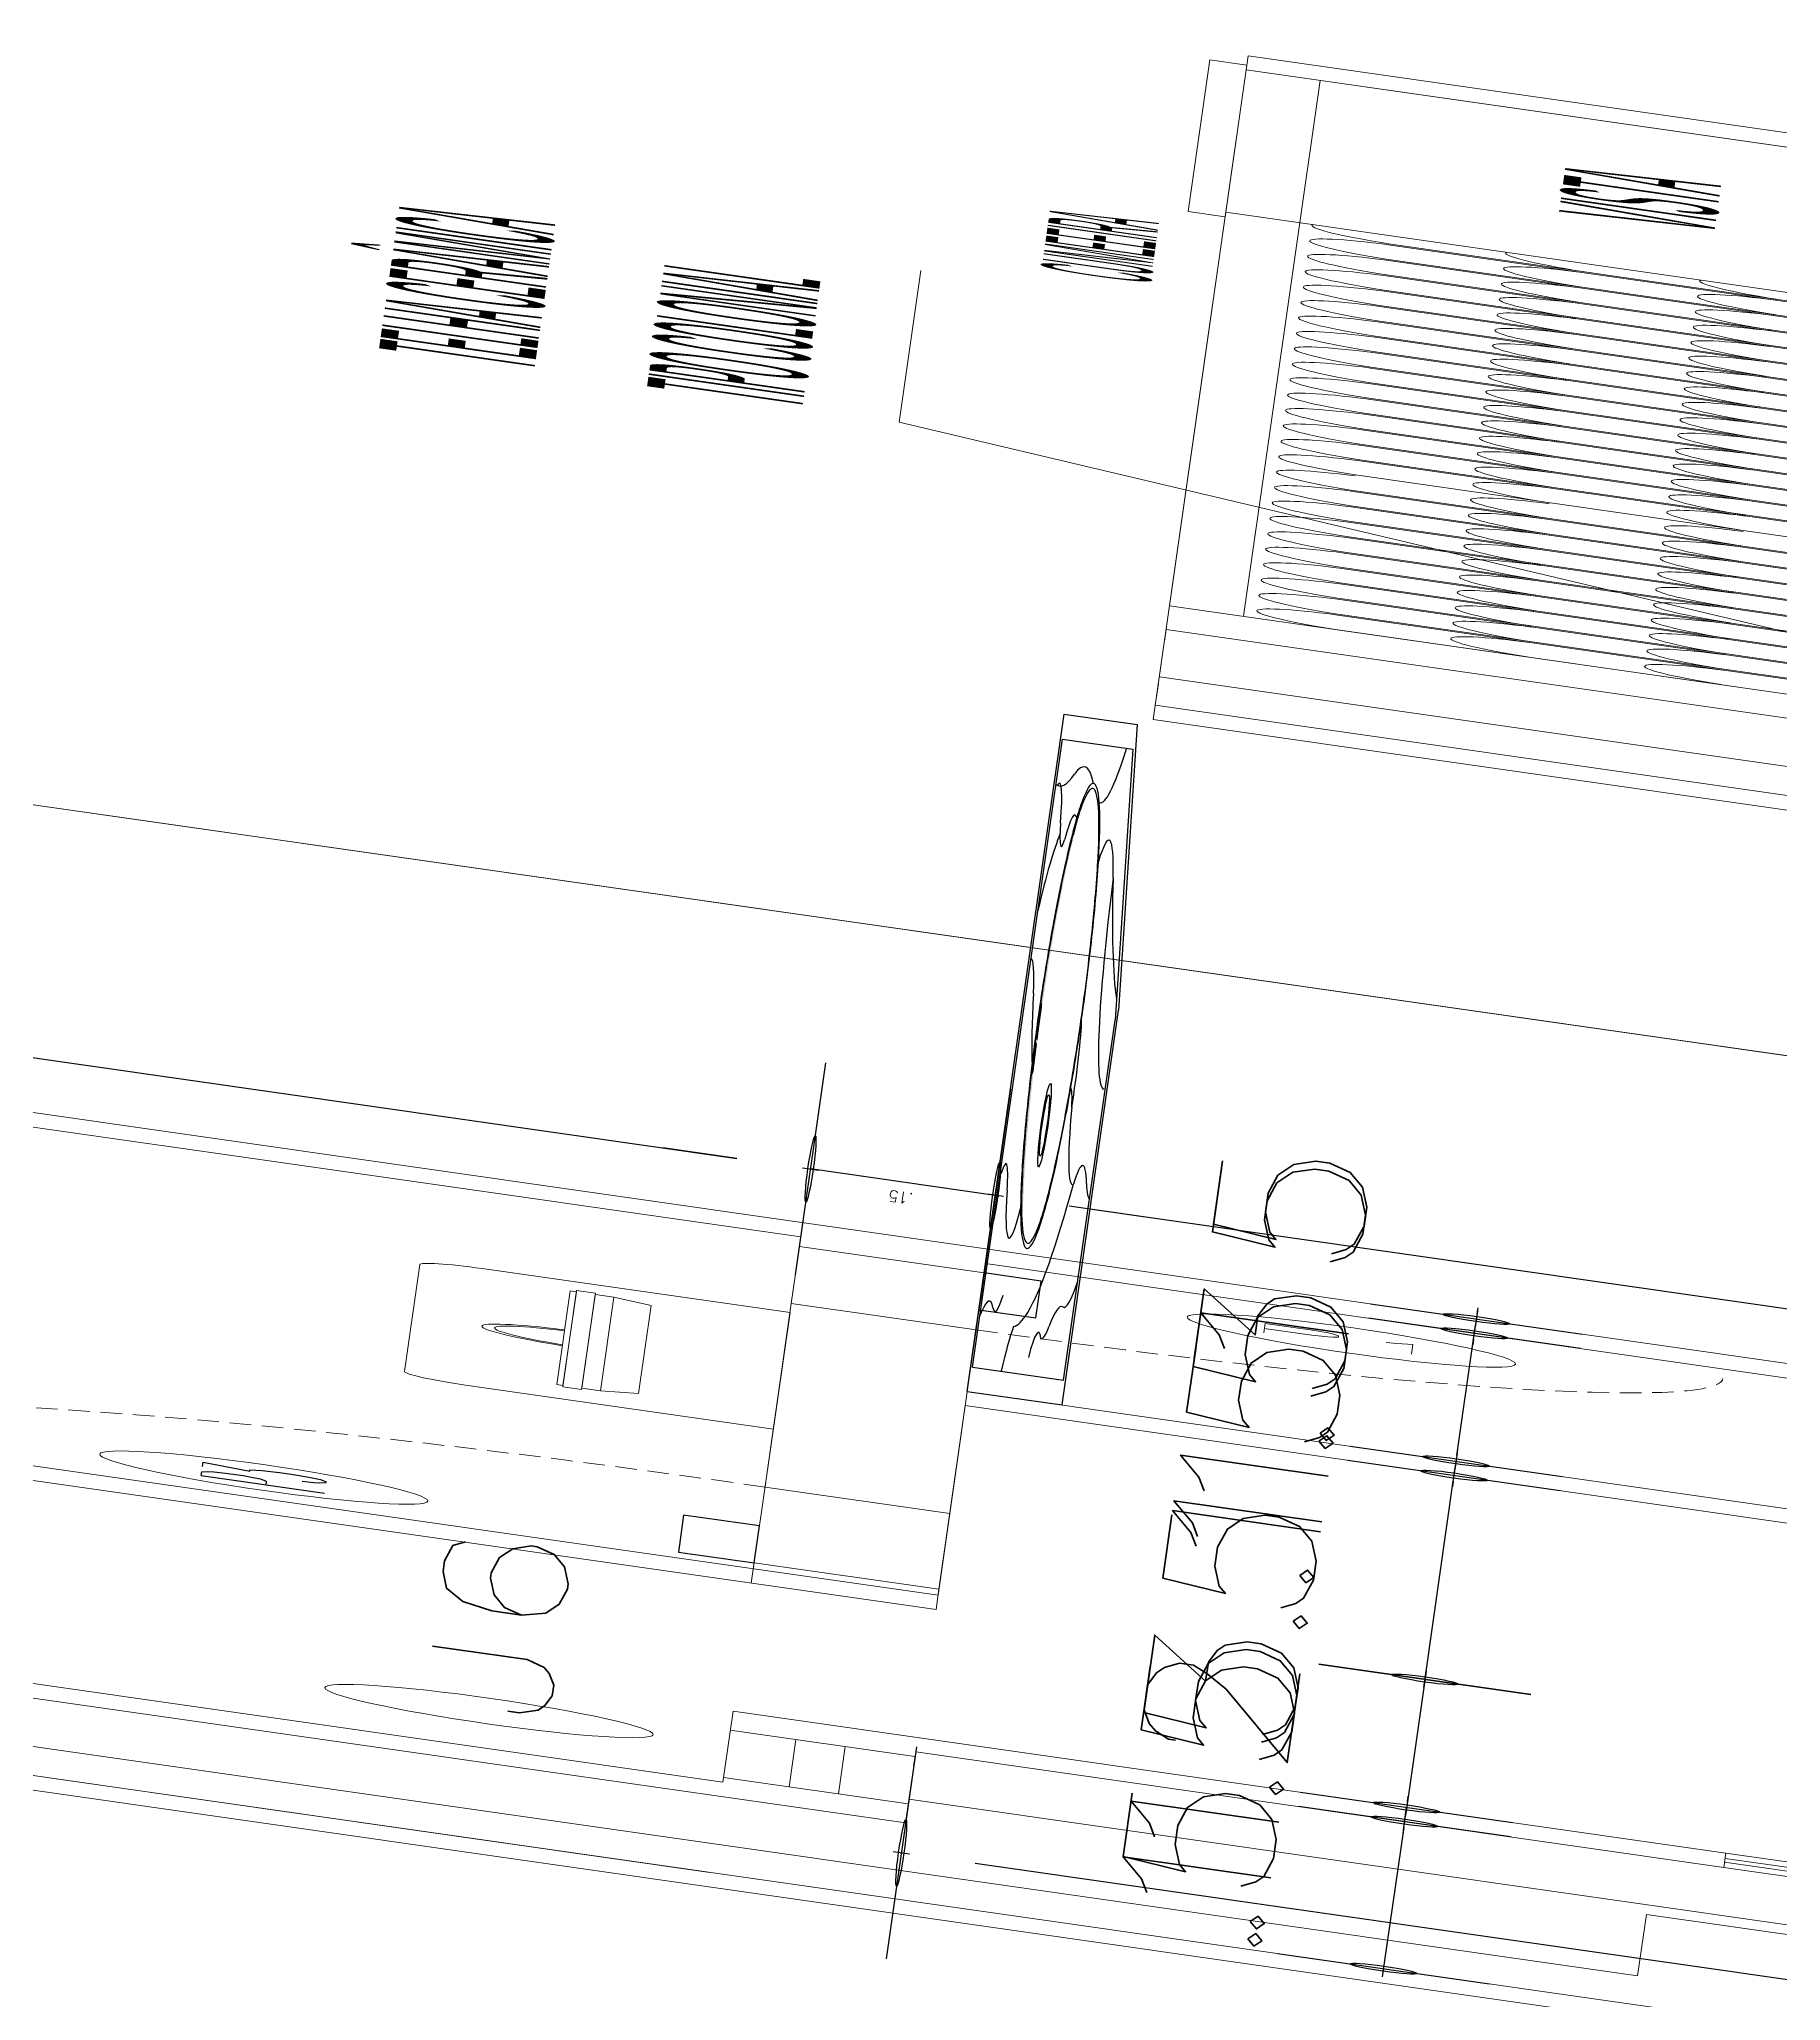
# Model space of a CAD drawing. Header units: millimetres. Extents: x -361192058 to 101130107379, y -14071650034 to 19218552450.
# Drawn here: x -134753.4 to -134670.3, y 43842.1 to 43935.8 of the extents above; entities that cross this region are included whole.
import ezdxf
from ezdxf.enums import TextEntityAlignment as Align

# ---------------------------------------------------------------- set-up
doc = ezdxf.new("R2010")
doc.units = ezdxf.units.MM
doc.header["$LTSCALE"] = 0.5
doc.linetypes.add('HIDDEN2', pattern=[0.1875, 0.125, -0.0625])
for name, color, linetype in [('02', 2, 'Continuous'), ('ARCO', 7, 'HIDDEN2'), ('COTAS', 7, 'Continuous'), ('DIVERSOS', 4, 'Continuous'), ('ESQUADRIA', 3, 'Continuous'), ('ESQUADRIAS', 3, 'Continuous'), ('MOBIL-I', 251, 'Continuous'), ('parede', 2, 'Continuous'), ('PISO', 8, 'Continuous'), ('texto pequeno', 3, 'Continuous'), ('TXT_1', 3, 'Continuous'), ('V5', 4, 'Continuous')]:
    doc.layers.add(name, color=color, linetype=linetype)
doc.styles.add('SANSSERIF', font='sas_____.pfb', dxfattribs={"height": 1})
doc.styles.get("Standard").update_dxf_attribs({"font": 'txt.shx', "height": 0.12})
doc.dimstyles.new('ESCALA50', dxfattribs={"dimtxt": 0.1, "dimasz": 0.06, "dimexe": 0.18, "dimexo": 0.06, "dimgap": 0.1, "dimtad": 1, "dimzin": 4, "dimdsep": 46, "dimtxsty": 'Standard', "dimblk1": 'BOLA', "dimblk2": 'BOLA', "dimsah": 1, "dimcen": -0.06, "dimse1": 1, "dimse2": 1, "dimclrd": 7, "dimclrt": 3, "dimadec": 0, "dimazin": 0, "dimtfac": 1, "dimtix": 1, "dimtmove": 0, "dimatfit": 3, "dimldrblk": 'BOLA', "dimfxl": 0, "dimtolj": 1, "dimtzin": 4, "dimarcsym": 0})

# ---------------------------------------------------------------- blocks, each defined once
blk = doc.blocks.new('BOLA')
for p, q in [((0, -1.435), (0, 1.435)), ((-1.435, 0), (1.435, 0))]:
    blk.add_line(p, q)
blk.add_circle((0, 0), 0.452)
blk = doc.blocks.new('*D852')
at = {"layer": 'Defpoints', "color": 0, "transparency": 16777216}
for p in [(4671.6614, 2434.243), (4672.2249, 2434.243), (4671.6614, 2427.193)]:
    blk.add_point(p, dxfattribs=at)
at = {"layer": 'DIVERSOS', "color": 7, "lineweight": -2, "transparency": 16777216}
blk.add_line((4672.2249, 2427.253), (4672.2249, 2434.183), dxfattribs=at)
at = {"layer": 'DIVERSOS', "color": 7, "lineweight": -2, "transparency": 16777216, "xscale": 0.06, "yscale": 0.06, "zscale": 0.06}
for p, rotation in [((4672.2249, 2434.243), 90), ((4672.2249, 2427.193), 270)]:
    blk.add_blockref('BOLA', p, dxfattribs=dict(at, rotation=rotation))
at = {"layer": 'DIVERSOS', "color": 3, "lineweight": 18, "transparency": 16777216, "insert": (4672.0649, 2430.718), "char_height": 0.12, "attachment_point": 5, "rotation": 90}
blk.add_mtext('\\A1;7.05', dxfattribs=at)
blk = doc.blocks.new('ADC_PE_AB1')
blk.add_lwpolyline([(0, -0.03), (1, -0.03), (1, 0), (0, 0)], close=True)
at = {"flags": 8}
blk.add_attdef('$PORTA', text='', height=0.09, dxfattribs=at).set_placement((0.5, -0.1569), align=Align.MIDDLE)
blk = doc.blocks.new('ADC_LAV_05')
for p, q in [((0, 0), (0, 0.55)), ((0, 0.55), (0.7704, 0.55)), ((0.7704, 0.55), (1, 0.3206)), ((0.02, 0.53), (0.7621, 0.53)), ((0.02, 0.02), (0.02, 0.53)), ((0.7621, 0.53), (0.98, 0.3123)), ((1, 0), (1, 0.3206)), ((0.98, 0.02), (0.98, 0.3123)), ((0.02, 0.02), (0.98, 0.02)), ((0, 0), (1, 0))]:
    blk.add_line(p, q)
for points in [[(0.4062, 0.1206, 0.083485), (0.4944, 0.1354, 0.090959), (0.566, 0.1759, 0.104004), (0.6157, 0.239, 0.115577), (0.6322, 0.3095, 0.115577), (0.6157, 0.38, 0.104004), (0.566, 0.443, 0.090959), (0.4944, 0.4835, 0.083485), (0.4062, 0.4983, 0.083485), (0.3179, 0.4835, 0.090959), (0.2463, 0.443, 0.104004), (0.1966, 0.38, 0.115577), (0.1801, 0.3095, 0.115577), (0.1966, 0.239, 0.104004), (0.2463, 0.1759, 0.090959), (0.3179, 0.1354, 0.083485)], [(0.4062, 0.1248, 0.083485), (0.493, 0.1394, 0.090959), (0.5633, 0.1791, 0.104004), (0.6119, 0.2408, 0.115577), (0.628, 0.3095, 0.115577), (0.6119, 0.3781, 0.104004), (0.5633, 0.4398, 0.090959), (0.493, 0.4795, 0.083485), (0.4062, 0.4941, 0.083485), (0.3193, 0.4795, 0.090959), (0.249, 0.4398, 0.104004), (0.2004, 0.3781, 0.115577), (0.1843, 0.3095, 0.115577), (0.2004, 0.2408, 0.104004), (0.249, 0.1791, 0.090959), (0.3193, 0.1394, 0.083485)]]:
    blk.add_lwpolyline(points, format="xyb", close=True)
for radius in [0.0339, 0.025]:
    blk.add_circle((0.4055, 0.2206), radius)
for centre, radius, start, end in [((0.4995, 0.9177), 0.4342, 269.3247, 295.8903), ((0.76, 0.3809), 0.1624, 113.3641, 115.8903), ((0.2875, -0.0718), 0.5823, 78.2401, 98.9638), ((0.0559, 1.3962), 0.9039, 267.7229, 278.9638), ((0.0552, 0.402), 0.0926, 41.3487, 101.8141), ((0.1665, 0.4999), 0.0556, 221.3487, 297.4318), ((0.2605, 0.3465), 0.1245, 78.9955, 123.3333), ((0.2201, 0.1636), 0.3026, 106.3243, 131.3792), ((0.6508, 0.2793), 0.1756, 56.1908, 116.2902), ((1.1381, 1.007), 0.7001, 236.1908, 255.5369), ((0.9639, 0.4778), 0.2217, 193.7216, 269.9715), ((0.0206, 0.2349), 0.1168, 49.9343, 90.2724), ((0.3586, 0.6369), 0.4085, 229.9343, 244.0853), ((0.5983, 0.255), 0.0641, 344.5869, 58.1135), ((0.6184, 0.1896), 0.0639, 49.2661, 86.8336), ((0.7799, 0.3241), 0.1475, 215.7175, 274.1895), ((0.8604, 0.032), 0.1609, 66.126, 115.6626), ((0.0641, 0.1144), 0.0713, 44.7702, 118.1843), ((0.363, 0.8774), 0.8206, 280.1922, 301.4107), ((0.9822, 0.3072), 0.1401, 246.126, 269.1113), ((0.2056, 0.2549), 0.1281, 224.7702, 306.3582), ((0.8722, 0.3475), 0.2696, 267.8834, 293.5615), ((0.1688, 0.2014), 0.1346, 258.1029, 296.1994), ((-0.0155, 0.2328), 0.1744, 281.75, 286.3843), ((0.0957, -0.1456), 0.22, 78.1029, 106.3843), ((0.3613, 0.8866), 0.83, 271.4321, 280.1922), ((0.8511, -0.2259), 0.3042, 87.8834, 109.2677), ((0.4585, -0.1421), 0.2131, 111.0015, 130.4729), ((0.6495, -0.0622), 0.1173, 74.3079, 124.9939), ((0.688, 0.2406), 0.19, 267.9474, 289.2677)]:
    blk.add_arc(centre, radius, start, end)
for points in [[(0.2886, 0.471), (0.2899, 0.4611), (0.3035, 0.4779), (0.2965, 0.4664)], [(0.3035, 0.4779), (0.2965, 0.4664), (0.3178, 0.4833), (0.3049, 0.4731)], [(0.2584, 0.4524), (0.2647, 0.4406), (0.2777, 0.465), (0.2797, 0.4531)], [(0.2777, 0.465), (0.2797, 0.4531), (0.2886, 0.471), (0.2899, 0.4611)], [(0.2433, 0.4404), (0.2513, 0.4271), (0.2584, 0.4524), (0.2647, 0.4406)], [(0.2176, 0.4133), (0.2336, 0.4041), (0.231, 0.4287), (0.2403, 0.4137)], [(0.231, 0.4287), (0.2403, 0.4137), (0.2433, 0.4404), (0.2513, 0.4271)], [(0.2049, 0.3949), (0.2213, 0.3828), (0.2176, 0.4133), (0.2336, 0.4041)], [(0.1966, 0.38), (0.2152, 0.3688), (0.2049, 0.3949), (0.2213, 0.3828)], [(0.19, 0.3646), (0.2108, 0.3551), (0.1966, 0.38), (0.2152, 0.3688)], [(0.1859, 0.352), (0.2075, 0.3406), (0.19, 0.3646), (0.2108, 0.3551)], [(0.1821, 0.3345), (0.2054, 0.3236), (0.1859, 0.352), (0.2075, 0.3406)], [(0.1808, 0.324), (0.205, 0.3144), (0.1821, 0.3345), (0.2054, 0.3236)], [(0.1801, 0.311), (0.2052, 0.3059), (0.1808, 0.324), (0.205, 0.3144)], [(0.1806, 0.2975), (0.2057, 0.2976), (0.1801, 0.311), (0.2052, 0.3059)], [(0.1813, 0.2898), (0.2072, 0.2867), (0.1806, 0.2975), (0.2057, 0.2976)], [(0.1847, 0.2717), (0.2109, 0.2698), (0.1816, 0.2882), (0.2076, 0.2844)], [(0.1894, 0.2561), (0.2133, 0.2622), (0.1847, 0.2717), (0.2109, 0.2698)], [(0.1979, 0.2364), (0.216, 0.2547), (0.1894, 0.2561), (0.2133, 0.2622)], [(0.2064, 0.2215), (0.2209, 0.2436), (0.1979, 0.2364), (0.216, 0.2547)], [(0.2176, 0.2056), (0.222, 0.2413), (0.2064, 0.2215), (0.2209, 0.2436)], [(0.2303, 0.1909), (0.2314, 0.2247), (0.2176, 0.2056), (0.222, 0.2413)], [(0.2433, 0.1785), (0.2403, 0.2118), (0.2303, 0.1909), (0.2314, 0.2247)], [(0.2571, 0.1674), (0.2482, 0.202), (0.2433, 0.1785), (0.2403, 0.2118)], [(0.2632, 0.1631), (0.2567, 0.1927), (0.2571, 0.1674), (0.2482, 0.202)], [(0.2742, 0.156), (0.2627, 0.1868), (0.2632, 0.1631), (0.2567, 0.1927)], [(0.2851, 0.1498), (0.2729, 0.1778), (0.2742, 0.156), (0.2627, 0.1868)], [(0.2956, 0.1445), (0.2839, 0.1687), (0.2851, 0.1498), (0.2729, 0.1778)], [(0.3256, 0.1339), (0.2928, 0.1613), (0.2956, 0.1445), (0.2839, 0.1687)], [(0.2966, 0.144), (0.3256, 0.1339), (0.2964, 0.1441), (0.3254, 0.133)], [(0.2964, 0.1441), (0.3254, 0.133), (0.3256, 0.1339), (0.3279, 0.1322)]]:
    blk.add_solid(points)
blk = doc.blocks.new('*D1622')
at = {"layer": 'Defpoints', "color": 0, "transparency": 16777216}
for p in [(4685.2878, 2434.093), (4685.2878, 2429.693), (4686.0054, 2429.693)]:
    blk.add_point(p, dxfattribs=at)
at = {"layer": 'DIVERSOS', "color": 7, "lineweight": -2, "transparency": 16777216}
blk.add_line((4686.0054, 2434.033), (4686.0054, 2429.753), dxfattribs=at)
at = {"layer": 'DIVERSOS', "color": 7, "lineweight": -2, "transparency": 16777216, "xscale": 0.06, "yscale": 0.06, "zscale": 0.06}
for p, rotation in [((4686.0054, 2434.093), 90), ((4686.0054, 2429.693), 270)]:
    blk.add_blockref('BOLA', p, dxfattribs=dict(at, rotation=rotation))
at = {"layer": 'DIVERSOS', "color": 3, "lineweight": 18, "transparency": 16777216, "insert": (4685.8454, 2431.893), "char_height": 0.12, "attachment_point": 5, "rotation": 90}
blk.add_mtext('\\A1;4.40', dxfattribs=at)
blk = doc.blocks.new('*D1605')
at = {"layer": 'Defpoints', "color": 0, "transparency": 16777216}
for p in [(4683.5643, 2429.693), (4686.0054, 2429.693), (4685.2878, 2429.543)]:
    blk.add_point(p, dxfattribs=at)
at = {"layer": 'DIVERSOS', "color": 7, "lineweight": -2, "transparency": 16777216}
for p, q in [((4686.0054, 2429.753), (4686.0054, 2429.813)), ((4686.0054, 2429.543), (4686.0054, 2429.693)), ((4686.0054, 2429.483), (4686.0054, 2429.423))]:
    blk.add_line(p, q, dxfattribs=at)
at = {"layer": 'DIVERSOS', "color": 7, "lineweight": -2, "transparency": 16777216, "xscale": 0.06, "yscale": 0.06, "zscale": 0.06}
for p, rotation in [((4686.0054, 2429.693), 270), ((4686.0054, 2429.543), 90)]:
    blk.add_blockref('BOLA', p, dxfattribs=dict(at, rotation=rotation))
at = {"layer": 'DIVERSOS', "color": 3, "lineweight": 18, "transparency": 16777216, "insert": (4685.8454, 2429.618), "char_height": 0.12, "attachment_point": 5, "rotation": 90}
blk.add_mtext('\\A1;.15', dxfattribs=at)
blk = doc.blocks.new('*D1606')
at = {"layer": 'Defpoints', "color": 0, "transparency": 16777216}
for p in [(4685.2878, 2429.543), (4685.2878, 2427.193), (4686.0054, 2427.193)]:
    blk.add_point(p, dxfattribs=at)
at = {"layer": 'DIVERSOS', "color": 7, "lineweight": -2, "transparency": 16777216}
blk.add_line((4686.0054, 2429.483), (4686.0054, 2427.253), dxfattribs=at)
at = {"layer": 'DIVERSOS', "color": 7, "lineweight": -2, "transparency": 16777216, "xscale": 0.06, "yscale": 0.06, "zscale": 0.06}
for p, rotation in [((4686.0054, 2429.543), 90), ((4686.0054, 2427.193), 270)]:
    blk.add_blockref('BOLA', p, dxfattribs=dict(at, rotation=rotation))
at = {"layer": 'DIVERSOS', "color": 3, "lineweight": 18, "transparency": 16777216, "insert": (4685.8454, 2428.368), "char_height": 0.12, "attachment_point": 5, "rotation": 90}
blk.add_mtext('\\A1;2.35', dxfattribs=at)
blk = doc.blocks.new('*D1640')
at = {"layer": 'Defpoints', "color": 0, "transparency": 16777216}
for p in [(4678.5878, 2430.343), (4680.1378, 2429.543), (4678.5878, 2429.146)]:
    blk.add_point(p, dxfattribs=at)
at = {"layer": 'DIVERSOS', "color": 7, "lineweight": -2, "transparency": 16777216}
blk.add_line((4680.0778, 2429.146), (4678.6478, 2429.146), dxfattribs=at)
at = {"layer": 'DIVERSOS', "color": 7, "lineweight": -2, "transparency": 16777216, "xscale": 0.06, "yscale": 0.06, "zscale": 0.06, "rotation": 180}
blk.add_blockref('BOLA', (4678.5878, 2429.146), dxfattribs=at)
at = {"layer": 'DIVERSOS', "color": 7, "lineweight": -2, "transparency": 16777216, "xscale": 0.06, "yscale": 0.06, "zscale": 0.06}
blk.add_blockref('BOLA', (4680.1378, 2429.146), dxfattribs=at)
at = {"layer": 'DIVERSOS', "color": 3, "lineweight": 18, "transparency": 16777216, "insert": (4679.3628, 2429.306), "char_height": 0.12, "attachment_point": 5}
blk.add_mtext('\\A1;1.55', dxfattribs=at)
blk = doc.blocks.new('*D1641')
at = {"layer": 'Defpoints', "color": 0, "transparency": 16777216}
for p in [(4680.1378, 2429.146), (4680.2878, 2429.146), (4680.2878, 2429.146)]:
    blk.add_point(p, dxfattribs=at)
at = {"layer": 'DIVERSOS', "color": 7, "lineweight": -2, "transparency": 16777216}
for p, q in [((4680.0778, 2429.146), (4680.0178, 2429.146)), ((4680.1378, 2429.146), (4680.2878, 2429.146)), ((4680.3478, 2429.146), (4680.4078, 2429.146))]:
    blk.add_line(p, q, dxfattribs=at)
at = {"layer": 'DIVERSOS', "color": 7, "lineweight": -2, "transparency": 16777216, "xscale": 0.06, "yscale": 0.06, "zscale": 0.06}
blk.add_blockref('BOLA', (4680.1378, 2429.146), dxfattribs=at)
at = {"layer": 'DIVERSOS', "color": 7, "lineweight": -2, "transparency": 16777216, "xscale": 0.06, "yscale": 0.06, "zscale": 0.06, "rotation": 180}
blk.add_blockref('BOLA', (4680.2878, 2429.146), dxfattribs=at)
at = {"layer": 'DIVERSOS', "color": 3, "lineweight": 18, "transparency": 16777216, "insert": (4680.2128, 2429.306), "char_height": 0.12, "attachment_point": 5}
blk.add_mtext('\\A1;.15', dxfattribs=at)
blk = doc.blocks.new('*D1611')
at = {"layer": 'Defpoints', "color": 0, "transparency": 16777216}
for p in [(4680.2878, 2429.543), (4681.6378, 2429.543), (4680.2878, 2429.146)]:
    blk.add_point(p, dxfattribs=at)
at = {"layer": 'DIVERSOS', "color": 7, "lineweight": -2, "transparency": 16777216}
blk.add_line((4681.5778, 2429.146), (4680.3478, 2429.146), dxfattribs=at)
at = {"layer": 'DIVERSOS', "color": 7, "lineweight": -2, "transparency": 16777216, "xscale": 0.06, "yscale": 0.06, "zscale": 0.06, "rotation": 180}
blk.add_blockref('BOLA', (4680.2878, 2429.146), dxfattribs=at)
at = {"layer": 'DIVERSOS', "color": 7, "lineweight": -2, "transparency": 16777216, "xscale": 0.06, "yscale": 0.06, "zscale": 0.06}
blk.add_blockref('BOLA', (4681.6378, 2429.146), dxfattribs=at)
at = {"layer": 'DIVERSOS', "color": 3, "lineweight": 18, "transparency": 16777216, "insert": (4680.9628, 2429.306), "char_height": 0.12, "attachment_point": 5}
blk.add_mtext('\\A1;1.35', dxfattribs=at)
blk = doc.blocks.new('*D1642')
at = {"layer": 'Defpoints', "color": 0, "transparency": 16777216}
for p in [(4681.6378, 2429.543), (4683.7878, 2429.543), (4683.7878, 2429.146)]:
    blk.add_point(p, dxfattribs=at)
at = {"layer": 'DIVERSOS', "color": 7, "lineweight": -2, "transparency": 16777216}
blk.add_line((4681.6978, 2429.146), (4683.7278, 2429.146), dxfattribs=at)
at = {"layer": 'DIVERSOS', "color": 7, "lineweight": -2, "transparency": 16777216, "xscale": 0.06, "yscale": 0.06, "zscale": 0.06, "rotation": 180}
blk.add_blockref('BOLA', (4681.6378, 2429.146), dxfattribs=at)
at = {"layer": 'DIVERSOS', "color": 7, "lineweight": -2, "transparency": 16777216, "xscale": 0.06, "yscale": 0.06, "zscale": 0.06}
blk.add_blockref('BOLA', (4683.7878, 2429.146), dxfattribs=at)
at = {"layer": 'DIVERSOS', "color": 3, "lineweight": 18, "transparency": 16777216, "insert": (4682.7128, 2429.306), "char_height": 0.12, "attachment_point": 5}
blk.add_mtext('\\A1;2.15', dxfattribs=at)
blk = doc.blocks.new('*D1644')
at = {"layer": 'Defpoints', "color": 0, "transparency": 16777216}
for p in [(4679.0715, 2429.543), (4680.1378, 2429.543), (4680.1378, 2423.393)]:
    blk.add_point(p, dxfattribs=at)
at = {"layer": 'DIVERSOS', "color": 7, "lineweight": -2, "transparency": 16777216}
blk.add_line((4679.0715, 2423.453), (4679.0715, 2429.483), dxfattribs=at)
at = {"layer": 'DIVERSOS', "color": 7, "lineweight": -2, "transparency": 16777216, "xscale": 0.06, "yscale": 0.06, "zscale": 0.06}
for p, rotation in [((4679.0715, 2429.543), 90), ((4679.0715, 2423.393), 270)]:
    blk.add_blockref('BOLA', p, dxfattribs=dict(at, rotation=rotation))
at = {"layer": 'DIVERSOS', "color": 3, "lineweight": 18, "transparency": 16777216, "insert": (4678.9115, 2426.468), "char_height": 0.12, "attachment_point": 5, "rotation": 90}
blk.add_mtext('\\A1;6.15', dxfattribs=at)
blk = doc.blocks.new('*D1779')
at = {"layer": '02', "color": 7, "lineweight": -2, "transparency": 16777216}
blk.add_line((4683.9978, 2429.146), (4685.2278, 2429.146), dxfattribs=at)
at = {"layer": 'Defpoints', "color": 0, "transparency": 16777216}
for p in [(4685.2878, 2429.146), (4683.9378, 2427.2283), (4685.2878, 2427.2283)]:
    blk.add_point(p, dxfattribs=at)
at = {"layer": '02', "color": 7, "lineweight": -2, "transparency": 16777216, "xscale": 0.06, "yscale": 0.06, "zscale": 0.06, "rotation": 180}
blk.add_blockref('BOLA', (4683.9378, 2429.146), dxfattribs=at)
at = {"layer": '02', "color": 7, "lineweight": -2, "transparency": 16777216, "xscale": 0.06, "yscale": 0.06, "zscale": 0.06}
blk.add_blockref('BOLA', (4685.2878, 2429.146), dxfattribs=at)
at = {"layer": '02', "color": 3, "transparency": 16777216, "insert": (4684.6128, 2429.306), "char_height": 0.12, "attachment_point": 5}
blk.add_mtext('\\A1;1.35', dxfattribs=at)
blk = doc.blocks.new('*D1780')
at = {"layer": '02', "color": 7, "lineweight": -2, "transparency": 16777216}
for p, q in [((4683.7278, 2429.146), (4683.6678, 2429.146)), ((4683.7878, 2429.146), (4683.9378, 2429.146)), ((4683.9978, 2429.146), (4684.0578, 2429.146))]:
    blk.add_line(p, q, dxfattribs=at)
at = {"layer": 'Defpoints', "color": 0, "transparency": 16777216}
for p in [(4683.7878, 2429.146), (4683.9378, 2429.146), (4683.9378, 2429.146)]:
    blk.add_point(p, dxfattribs=at)
at = {"layer": '02', "color": 7, "lineweight": -2, "transparency": 16777216, "xscale": 0.06, "yscale": 0.06, "zscale": 0.06}
blk.add_blockref('BOLA', (4683.7878, 2429.146), dxfattribs=at)
at = {"layer": '02', "color": 7, "lineweight": -2, "transparency": 16777216, "xscale": 0.06, "yscale": 0.06, "zscale": 0.06, "rotation": 180}
blk.add_blockref('BOLA', (4683.9378, 2429.146), dxfattribs=at)
at = {"layer": '02', "color": 3, "transparency": 16777216, "insert": (4683.8628, 2429.306), "char_height": 0.12, "attachment_point": 5}
blk.add_mtext('\\A1;.15', dxfattribs=at)
blk = doc.blocks.new('*D1781')
at = {"layer": '02', "color": 7, "lineweight": -2, "transparency": 16777216}
for p, q in [((4685.2278, 2429.146), (4685.1678, 2429.146)), ((4685.2878, 2429.146), (4685.4378, 2429.146)), ((4685.4978, 2429.146), (4685.5578, 2429.146))]:
    blk.add_line(p, q, dxfattribs=at)
at = {"layer": 'Defpoints', "color": 0, "transparency": 16777216}
for p in [(4685.2878, 2429.146), (4685.4378, 2429.146), (4685.4378, 2429.146)]:
    blk.add_point(p, dxfattribs=at)
at = {"layer": '02', "color": 7, "lineweight": -2, "transparency": 16777216, "xscale": 0.06, "yscale": 0.06, "zscale": 0.06}
blk.add_blockref('BOLA', (4685.2878, 2429.146), dxfattribs=at)
at = {"layer": '02', "color": 7, "lineweight": -2, "transparency": 16777216, "xscale": 0.06, "yscale": 0.06, "zscale": 0.06, "rotation": 180}
blk.add_blockref('BOLA', (4685.4378, 2429.146), dxfattribs=at)
at = {"layer": '02', "color": 3, "transparency": 16777216, "insert": (4685.3628, 2429.306), "char_height": 0.12, "attachment_point": 5}
blk.add_mtext('\\A1;.15', dxfattribs=at)
blk = doc.blocks.new('APROVADO QUADRA 21.2 MBVII')
at = {"layer": '02', "color": 8, "lineweight": 18}
for p, q in [((4678.8878, 2428.943), (4678.8878, 2434.743)), ((4691.6063, 2427.3884), (4691.6063, 2429.4714)), ((4692.1063, 2429.4714), (4692.1063, 2424.4714))]:
    blk.add_line(p, q, dxfattribs=at)
at = {"layer": '02', "color": 2, "lineweight": 18}
for p, q in [((4679.3878, 2434.243), (4679.3878, 2429.543)), ((4679.5378, 2434.093), (4679.5378, 2429.693)), ((4681.6378, 2434.093), (4681.6378, 2429.543)), ((4681.7878, 2434.093), (4681.7878, 2429.543)), ((4685.2878, 2430.083), (4685.2878, 2429.693)), ((4685.2878, 2429.543), (4685.2878, 2427.193))]:
    blk.add_line(p, q, dxfattribs=at)
at = {"layer": '02', "color": 0, "lineweight": 18}
for p, q in [((4681.7878, 2434.093), (4681.7878, 2429.543)), ((4681.7878, 2429.543), (4685.2878, 2429.543))]:
    blk.add_line(p, q, dxfattribs=at)
at = {"layer": '02', "color": 7, "lineweight": 18}
for p, q in [((4679.5872, 2429.693), (4679.5872, 2429.543)), ((4680.0872, 2429.693), (4680.0872, 2429.543))]:
    blk.add_line(p, q, dxfattribs=at)
at = {"layer": '02', "color": 0, "linetype": 'HIDDEN2', "lineweight": 18}
blk.add_line((4691.3063, 2429.4714), (4692.1063, 2429.4714), dxfattribs=at)
at = {"layer": '02', "lineweight": 18}
for points in [[(4688.619, 2439.7183), (4674.7804, 2439.7183), (4674.7804, 2405.9015), (4688.619, 2405.9015)], [(4688.619, 2430.5177), (4701.139, 2430.5177), (4701.139, 2422.0652), (4688.619, 2422.0652)]]:
    blk.add_lwpolyline(points, close=True, dxfattribs=at)
at = {"layer": 'ARCO', "lineweight": 18}
for centre, radius, start, end in [((4681.8508, 2429.693), 0.8, 360, 90), ((4685.1878, 2429.543), 0.6, 180, 270)]:
    blk.add_arc(centre, radius, start, end, dxfattribs=at)
at = {"layer": 'COTAS', "lineweight": 18}
for p, q in [((4691.1563, 2429.4714), (4698.1563, 2429.4714)), ((4691.1563, 2427.0214), (4691.1563, 2429.4714)), ((4691.3063, 2427.0714), (4691.3063, 2429.4714)), ((4698.0063, 2427.0214), (4698.0063, 2429.4714)), ((4698.1563, 2429.4714), (4698.1563, 2427.0214))]:
    blk.add_line(p, q, dxfattribs=at)
at = {"layer": 'DIVERSOS', "lineweight": 18}
for p, q in [((4692.6815, 2428.7085), (4693.8521, 2429.7075)), ((4693.8521, 2429.7075), (4695.4533, 2429.7075)), ((4698.0563, 2429.5014), (4696.4563, 2429.5014)), ((4696.4563, 2429.5014), (4696.4563, 2429.4714)), ((4698.0563, 2429.4714), (4698.0563, 2429.5014)), ((4692.3563, 2429.4714), (4692.3563, 2427.3884)), ((4696.4563, 2429.4714), (4698.0563, 2429.4714)), ((4680.1378, 2426.8867), (4680.1378, 2428.8867)), ((4680.2878, 2428.8867), (4680.2878, 2426.8867))]:
    blk.add_line(p, q, dxfattribs=at)
blk.add_lwpolyline([(4698.0063, 2428.5214), (4698.0063, 2429.4714), (4696.5063, 2429.4714), (4696.5063, 2428.5214)], close=True, dxfattribs=at)
at = {"layer": 'ESQUADRIA', "lineweight": 18}
for p, q in [((4680.0872, 2429.6397), (4679.5872, 2429.6397)), ((4680.0872, 2429.5997), (4679.5872, 2429.5997)), ((4680.1928, 2428.8867), (4680.1928, 2426.8867)), ((4680.2328, 2428.8867), (4680.2328, 2426.8867))]:
    blk.add_line(p, q, dxfattribs=at)
at = {"layer": 'MOBIL-I', "lineweight": 18}
for p, q in [((4684.4401, 2429.993), (4683.3123, 2429.993)), ((4683.2623, 2429.943), (4683.2623, 2429.693)), ((4684.4901, 2429.943), (4684.4901, 2429.693)), ((4684.4901, 2429.693), (4682.5855, 2429.693))]:
    blk.add_line(p, q, dxfattribs=at)
for points in [[(4684.3888, 2429.8654), (4684.3888, 2429.8705), (4683.4014, 2429.8705), (4683.4014, 2429.8654)], [(4684.4041, 2429.8501), (4684.4041, 2429.8654), (4683.3861, 2429.8654), (4683.3861, 2429.8501)], [(4684.3888, 2429.8349), (4684.3888, 2429.8501), (4683.4014, 2429.8501), (4683.4014, 2429.8349)], [(4684.3583, 2429.8043), (4684.3888, 2429.8349), (4683.4014, 2429.8349), (4683.4319, 2429.8043)]]:
    blk.add_lwpolyline(points, close=True, dxfattribs=at)
for centre, radius, start, end in [((4683.3123, 2429.943), 0.05, 90, 180), ((4684.4401, 2429.943), 0.05, 0, 90), ((4683.8951, 2429.8501), 0.0865, 13.6117, 166.3883), ((4683.8951, 2429.8501), 0.0763, 15.4696, 164.5304)]:
    blk.add_arc(centre, radius, start, end, dxfattribs=at)
at = {"layer": 'parede', "lineweight": 18}
for p, q in [((4678.4378, 2412.393), (4678.4378, 2437.393)), ((4685.4378, 2437.393), (4685.4378, 2412.393)), ((4685.2878, 2434.093), (4685.2878, 2430.083)), ((4678.5878, 2429.693), (4678.5878, 2433.293)), ((4678.5878, 2412.893), (4678.5878, 2430.343)), ((4680.2878, 2429.693), (4679.5378, 2429.693)), ((4680.2878, 2428.8867), (4680.2878, 2429.693)), ((4681.6878, 2429.693), (4681.6378, 2429.693)), ((4681.8508, 2429.693), (4681.8508, 2429.543)), ((4684.5878, 2429.693), (4682.4878, 2429.693)), ((4682.6508, 2429.693), (4682.6508, 2429.543)), ((4684.5878, 2429.693), (4683.9378, 2429.693)), ((4684.5878, 2429.693), (4684.5878, 2429.543)), ((4685.2878, 2429.693), (4685.1878, 2429.693)), ((4685.2878, 2429.693), (4685.1878, 2429.693)), ((4685.1878, 2429.693), (4685.1878, 2429.543)), ((4680.1378, 2429.543), (4679.9878, 2429.543)), ((4680.1378, 2429.543), (4679.9878, 2429.543)), ((4680.1378, 2428.8867), (4680.1378, 2429.543)), ((4681.8508, 2429.543), (4681.6378, 2429.543)), ((4683.7878, 2429.543), (4682.4878, 2429.543)), ((4683.7878, 2429.543), (4683.7878, 2427.043)), ((4684.5878, 2429.543), (4683.9378, 2429.543)), ((4683.9378, 2429.543), (4683.9378, 2427.193)), ((4684.5878, 2429.543), (4683.9378, 2429.543)), ((4680.1378, 2428.8867), (4680.2878, 2428.8867))]:
    blk.add_line(p, q, dxfattribs=at)
for points in [[(4681.8008, 2429.693), (4681.8508, 2429.693), (4681.8508, 2429.543), (4681.8008, 2429.543)], [(4682.7008, 2429.693), (4682.6508, 2429.693), (4682.6508, 2429.543), (4682.7008, 2429.543)], [(4684.5878, 2429.543), (4684.5878, 2429.543), (4684.5878, 2429.693), (4684.5878, 2429.693)], [(4685.1878, 2429.543), (4685.1878, 2429.543), (4685.1878, 2429.693), (4685.1878, 2429.693)], [(4679.3878, 2429.543), (4680.1378, 2429.543), (4680.1378, 2428.8867)]]:
    blk.add_lwpolyline(points, dxfattribs=at)
at = {"layer": 'PISO', "lineweight": 18}
for p, q in [((4681.6878, 2429.693), (4682.4878, 2429.693)), ((4685.1878, 2429.693), (4684.5878, 2429.693)), ((4679.6378, 2429.543), (4679.6378, 2422.743)), ((4681.8508, 2429.543), (4682.4878, 2429.543)), ((4684.5878, 2429.543), (4685.1878, 2429.543)), ((4678.8878, 2428.943), (4679.5378, 2428.943)), ((4679.5378, 2428.943), (4679.5378, 2422.643))]:
    blk.add_line(p, q, dxfattribs=at)
for centre in [(4682.0078, 2430.093), (4679.9275, 2429.8872), (4685.0309, 2429.243)]:
    blk.add_circle(centre, 0.1333, dxfattribs=at)
at = {"layer": 'V5', "lineweight": 18}
for p, q in [((4698.0063, 2429.4714), (4692.3563, 2429.4714)), ((4698.0063, 2429.4114), (4692.3563, 2429.4114)), ((4698.0063, 2427.4504), (4698.0063, 2429.386)), ((4692.3563, 2427.3884), (4692.3563, 2429.3384)), ((4692.5087, 2427.4504), (4692.5087, 2429.3384)), ((4692.5189, 2427.4504), (4692.5189, 2429.3384)), ((4692.6713, 2427.4504), (4692.6713, 2429.3384)), ((4692.6815, 2427.4504), (4692.6815, 2429.3384)), ((4692.8339, 2427.4504), (4692.8339, 2429.3384)), ((4692.844, 2427.4504), (4692.844, 2429.3384)), ((4692.9965, 2427.4504), (4692.9965, 2429.3384)), ((4693.0066, 2427.4504), (4693.0066, 2429.3384)), ((4693.159, 2427.4504), (4693.159, 2429.3384)), ((4693.1692, 2427.4504), (4693.1692, 2429.3384)), ((4693.3216, 2427.4504), (4693.3216, 2429.3384)), ((4693.3318, 2427.4504), (4693.3318, 2429.3384)), ((4693.4842, 2427.4504), (4693.4842, 2429.3384)), ((4693.4943, 2427.4504), (4693.4943, 2429.3384)), ((4693.6467, 2427.4504), (4693.6467, 2429.3384)), ((4693.6569, 2427.4504), (4693.6569, 2429.3384)), ((4693.8093, 2427.4504), (4693.8093, 2429.3384)), ((4693.8195, 2427.4504), (4693.8195, 2429.3384)), ((4693.982, 2427.4504), (4693.982, 2429.3384)), ((4694.1344, 2427.4504), (4694.1344, 2429.3384)), ((4694.1446, 2427.4504), (4694.1446, 2429.3384)), ((4694.297, 2427.4504), (4694.297, 2429.3384)), ((4694.3072, 2427.4504), (4694.3072, 2429.3384)), ((4694.4596, 2427.4504), (4694.4596, 2429.3384)), ((4694.4697, 2427.4504), (4694.4697, 2429.3384)), ((4694.6222, 2427.4504), (4694.6222, 2429.3384)), ((4694.6323, 2427.4504), (4694.6323, 2429.3384)), ((4694.7847, 2427.4504), (4694.7847, 2429.3384)), ((4694.7949, 2427.4504), (4694.7949, 2429.3384)), ((4694.9473, 2427.4504), (4694.9473, 2429.3384)), ((4694.9575, 2427.4504), (4694.9575, 2429.3384)), ((4695.1099, 2427.4504), (4695.1099, 2429.3384)), ((4695.12, 2427.4504), (4695.12, 2429.3384)), ((4695.2724, 2427.4504), (4695.2724, 2429.3384)), ((4695.2826, 2427.4504), (4695.2826, 2429.3384)), ((4695.435, 2427.4504), (4695.435, 2429.3384)), ((4695.4452, 2427.4504), (4695.4452, 2429.3384)), ((4695.5976, 2427.4504), (4695.5976, 2429.3384)), ((4695.6077, 2427.4504), (4695.6077, 2429.3384)), ((4695.7601, 2427.4504), (4695.7601, 2429.3384)), ((4695.7703, 2427.4504), (4695.7703, 2429.3384)), ((4695.9227, 2427.4504), (4695.9227, 2429.3384)), ((4695.9329, 2427.4504), (4695.9329, 2429.3384)), ((4696.0853, 2427.4504), (4696.0853, 2429.3384)), ((4696.0954, 2427.4504), (4696.0954, 2429.3384)), ((4696.2479, 2427.4504), (4696.2479, 2429.3384)), ((4696.258, 2427.4504), (4696.258, 2429.3384)), ((4696.4104, 2427.4504), (4696.4104, 2429.3384)), ((4696.4206, 2427.4504), (4696.4206, 2429.3384))]:
    blk.add_line(p, q, dxfattribs=at)
for centre, start in [((4692.4325, 2429.3238), 10.8161), ((4692.5951, 2429.3238), 10.8161), ((4692.7577, 2429.3238), 10.8161), ((4692.9203, 2429.3238), 10.8161), ((4693.0828, 2429.3238), 10.8161), ((4693.2454, 2429.3238), 10.8161), ((4693.408, 2429.3238), 10.8161), ((4693.5705, 2429.3238), 10.8161), ((4693.7331, 2429.3238), 10.8161), ((4693.8957, 2429.3238), 10.8161), ((4694.0582, 2429.3238), 10.8161), ((4694.2208, 2429.3238), 10.8161), ((4694.3834, 2429.3238), 10.8161), ((4694.546, 2429.3238), 10.8161), ((4694.7085, 2429.3238), 10.8161), ((4694.8711, 2429.3238), 10.8161), ((4695.0337, 2429.3238), 10.8161), ((4695.1962, 2429.3238), 10.8161), ((4695.3588, 2429.3238), 10.8161), ((4695.5214, 2429.3238), 10.8161), ((4695.6839, 2429.3238), 10.8161), ((4695.8465, 2429.3238), 10.8161), ((4696.0091, 2429.3238), 10.8161), ((4696.1717, 2429.3238), 10.8161), ((4696.3342, 2429.3238), 10.8161), ((4696.4968, 2429.3238), 82.932), ((4692.4325, 2429.1663), 10.8161), ((4692.5951, 2429.1663), 10.8161), ((4692.7577, 2429.1663), 10.8161), ((4692.9203, 2429.1663), 10.8161), ((4693.0828, 2429.1663), 10.8161), ((4693.2454, 2429.1663), 10.8161), ((4693.408, 2429.1663), 10.8161), ((4693.5705, 2429.1663), 10.8161), ((4693.7331, 2429.1663), 10.8161), ((4693.8957, 2429.1663), 10.8161), ((4694.0582, 2429.1663), 10.8161), ((4694.2208, 2429.1663), 10.8161), ((4694.3834, 2429.1663), 10.8161), ((4694.546, 2429.1663), 10.8161), ((4694.7085, 2429.1663), 10.8161), ((4694.8711, 2429.1663), 10.8161), ((4695.0337, 2429.1663), 10.8161), ((4695.1962, 2429.1663), 10.8161), ((4695.3588, 2429.1663), 10.8161), ((4695.5214, 2429.1663), 10.8161), ((4695.6839, 2429.1663), 10.8161), ((4695.8465, 2429.1663), 10.8161), ((4696.0091, 2429.1663), 10.8161), ((4696.1717, 2429.1663), 10.8161), ((4696.3342, 2429.1663), 10.8161), ((4696.4968, 2429.1663), 82.932), ((4692.4325, 2429.0088), 10.8161), ((4692.5951, 2429.0088), 10.8161), ((4692.7577, 2429.0088), 10.8161), ((4692.9203, 2429.0088), 10.8161), ((4693.0828, 2429.0088), 10.8161), ((4693.2454, 2429.0088), 10.8161), ((4693.408, 2429.0088), 10.8161), ((4693.5705, 2429.0088), 10.8161), ((4693.7331, 2429.0088), 10.8161), ((4693.8957, 2429.0088), 10.8161), ((4694.0582, 2429.0088), 10.8161), ((4694.2208, 2429.0088), 10.8161), ((4694.3834, 2429.0088), 10.8161), ((4694.546, 2429.0088), 10.8161), ((4694.7085, 2429.0088), 10.8161), ((4694.8711, 2429.0088), 10.8161), ((4695.0337, 2429.0088), 10.8161), ((4695.1962, 2429.0088), 10.8161), ((4695.3588, 2429.0088), 10.8161), ((4695.5214, 2429.0088), 10.8161), ((4695.6839, 2429.0088), 10.8161), ((4695.8465, 2429.0088), 10.8161), ((4696.0091, 2429.0088), 10.8161), ((4696.1717, 2429.0088), 10.8161), ((4696.3342, 2429.0088), 10.8161), ((4696.4968, 2429.0088), 82.932)]:
    blk.add_arc(centre, 0.0776, start, 169.1839, dxfattribs=at)
at = {"layer": 'ESQUADRIAS', "lineweight": 18}
ref = blk.add_blockref('ADC_PE_AB1', (4681.8508, 2429.693), dxfattribs=dict(at, xscale=0.8000000000001819, zscale=0.8000000000001819, rotation=90))
ref.add_attrib('$PORTA', 'P3', dxfattribs={"layer": 'TXT_1', "height": 0.1, "flags": 8}).set_placement((4682.0078, 2430.093), align=Align.MIDDLE)
ref = blk.add_blockref('ADC_PE_AB1', (4685.1878, 2429.543), dxfattribs=dict(at, xscale=0.599999999999909, zscale=0.599999999999909, rotation=269.9999999999999))
ref.add_attrib('$PORTA', 'P1', dxfattribs={"layer": 'TXT_1', "height": 0.1, "rotation": 270, "flags": 8}).set_placement((4685.0309, 2429.243), align=Align.MIDDLE)
at = {"layer": 'MOBIL-I', "lineweight": 18, "rotation": 269.9999999999999}
blk.add_blockref('ADC_LAV_05', (4683.9378, 2429.543), dxfattribs=at)
at = {"color": 0, "lineweight": 13, "flags": 8}
for p in [(4700.7247, 2280.1125), (4699.5738, 2277.8964), (4702.3546, 2276.195), (4703.6722, 2274.085), (4699.8445, 2272.2194), (4703.0488, 2270.137), (4703.0877, 2267.9803), (4700.6523, 2261.5216), (4700.7007, 2257.1593)]:
    blk.add_attdef('NIVEL', p, '', height=0.075, dxfattribs=at)
for rotation, width, p in [(90, 0.8, (4700.8205, 2275.7521)), (270, 0.6, (4703.8437, 2274.9021)), (90, 0.8, (4701.5575, 2268.5021)), (180, 0.6, (4651.1817, 2236.1931))]:
    blk.add_attdef('$PORTA', text='', height=0.09, rotation=rotation, dxfattribs=dict(at, width=width)).set_placement(p, align=Align.MIDDLE)
for p in [(4654.176, 2240.463), (4648.499, 2240.1923), (4637.8012, 2239.3845), (4633.4388, 2239.3361), (4656.3921, 2239.3121), (4652.4746, 2237.6822), (4646.4166, 2236.988), (4644.2598, 2236.9491), (4650.3646, 2236.3646)]:
    blk.add_attdef('NIVEL', p, '', height=0.075, rotation=270, dxfattribs=at)
at = {"color": 0, "lineweight": 13, "width": 0.8, "flags": 8}
for p in [(4652.0317, 2239.2163), (4644.7817, 2238.4793)]:
    blk.add_attdef('$PORTA', text='', height=0.09, dxfattribs=at).set_placement(p, align=Align.MIDDLE)
at = {"layer": 'DIVERSOS', "lineweight": 18, "insert": (4679.8412, 2429.9397), "char_height": 0.10106, "width": 0.373078, "attachment_point": 1}
blk.add_mtext('{\\C3;J6}', dxfattribs=at)
at = {"layer": 'texto pequeno', "lineweight": 18, "style": 'SANSSERIF'}
for s, height, p in [('TELHA CERÂMICA', 0.126, (4693.8444, 2430.0038)), ('TIPO COLONIAL', 0.126, (4693.8482, 2429.7862)), ('CUMEEIRA', 0.0882, (4695.6452, 2429.5234)), ('VISTA', 0.126, (4697.0044, 2429.0803))]:
    blk.add_text(s, height=height, dxfattribs=at).set_placement(p)
at = {"layer": '02', "color": 6}
for base, p1, p2, picture, middle in [((4683.9378, 2429.146), (4683.7878, 2429.146), (4683.9378, 2429.146), '*D1780', (4683.8628, 2429.306)), ((4685.2878, 2429.146), (4683.9378, 2427.2283), (4685.2878, 2427.2283), '*D1779', (4684.6128, 2429.306)), ((4685.4378, 2429.146), (4685.2878, 2429.146), (4685.4378, 2429.146), '*D1781', (4685.3628, 2429.306))]:
    dim = blk.add_linear_dim(base=base, p1=p1, p2=p2, dimstyle='ESCALA50', override={"dimfxl": 0.18}, dxfattribs=at)
    dim.commit()
    dim.dimension.update_dxf_attribs({"geometry": picture, "text_midpoint": middle})
at = {"layer": 'DIVERSOS', "lineweight": 18}
for base, p1, p2, picture, middle in [((4672.2249, 2434.243), (4671.6614, 2427.193), (4671.6614, 2434.243), '*D852', (4672.0649, 2430.718)), ((4686.0054, 2429.693), (4685.2878, 2434.093), (4685.2878, 2429.693), '*D1622', (4685.8454, 2431.893)), ((4686.0054, 2429.693), (4685.2878, 2429.543), (4683.5643, 2429.693), '*D1605', (4685.8454, 2429.618)), ((4679.0715, 2429.543), (4680.1378, 2423.393), (4680.1378, 2429.543), '*D1644', (4678.9115, 2426.468)), ((4686.0054, 2427.193), (4685.2878, 2429.543), (4685.2878, 2427.193), '*D1606', (4685.8454, 2428.368))]:
    dim = blk.add_linear_dim(base=base, p1=p1, p2=p2, angle=90, dimstyle='ESCALA50', dxfattribs=at)
    dim.commit()
    dim.dimension.update_dxf_attribs({"geometry": picture, "text_midpoint": middle})
for base, p1, p2, picture, middle in [((4678.5878, 2429.146), (4680.1378, 2429.543), (4678.5878, 2430.343), '*D1640', (4679.3628, 2429.306)), ((4680.2878, 2429.146), (4681.6378, 2429.543), (4680.2878, 2429.543), '*D1611', (4680.9628, 2429.306)), ((4683.7878, 2429.146), (4681.6378, 2429.543), (4683.7878, 2429.543), '*D1642', (4682.7128, 2429.306)), ((4680.2878, 2429.146), (4680.1378, 2429.146), (4680.2878, 2429.146), '*D1641', (4680.2128, 2429.306))]:
    dim = blk.add_linear_dim(base=base, p1=p1, p2=p2, dimstyle='ESCALA50', dxfattribs=at)
    dim.commit()
    dim.dimension.update_dxf_attribs({"geometry": picture, "text_midpoint": middle})

msp = doc.modelspace()

# ---------------------------------------------------------------- block references
at = {"layer": '02', "color": 0, "lineweight": 30, "xscale": -4.574818403918471, "yscale": -59.40450511825884, "zscale": 4.574818403918471, "rotation": 261.8606972171988}
msp.add_blockref('APROVADO QUADRA 21.2 MBVII', (5129.041, 2225.201), dxfattribs=at)

doc.saveas('drawing.dxf')
